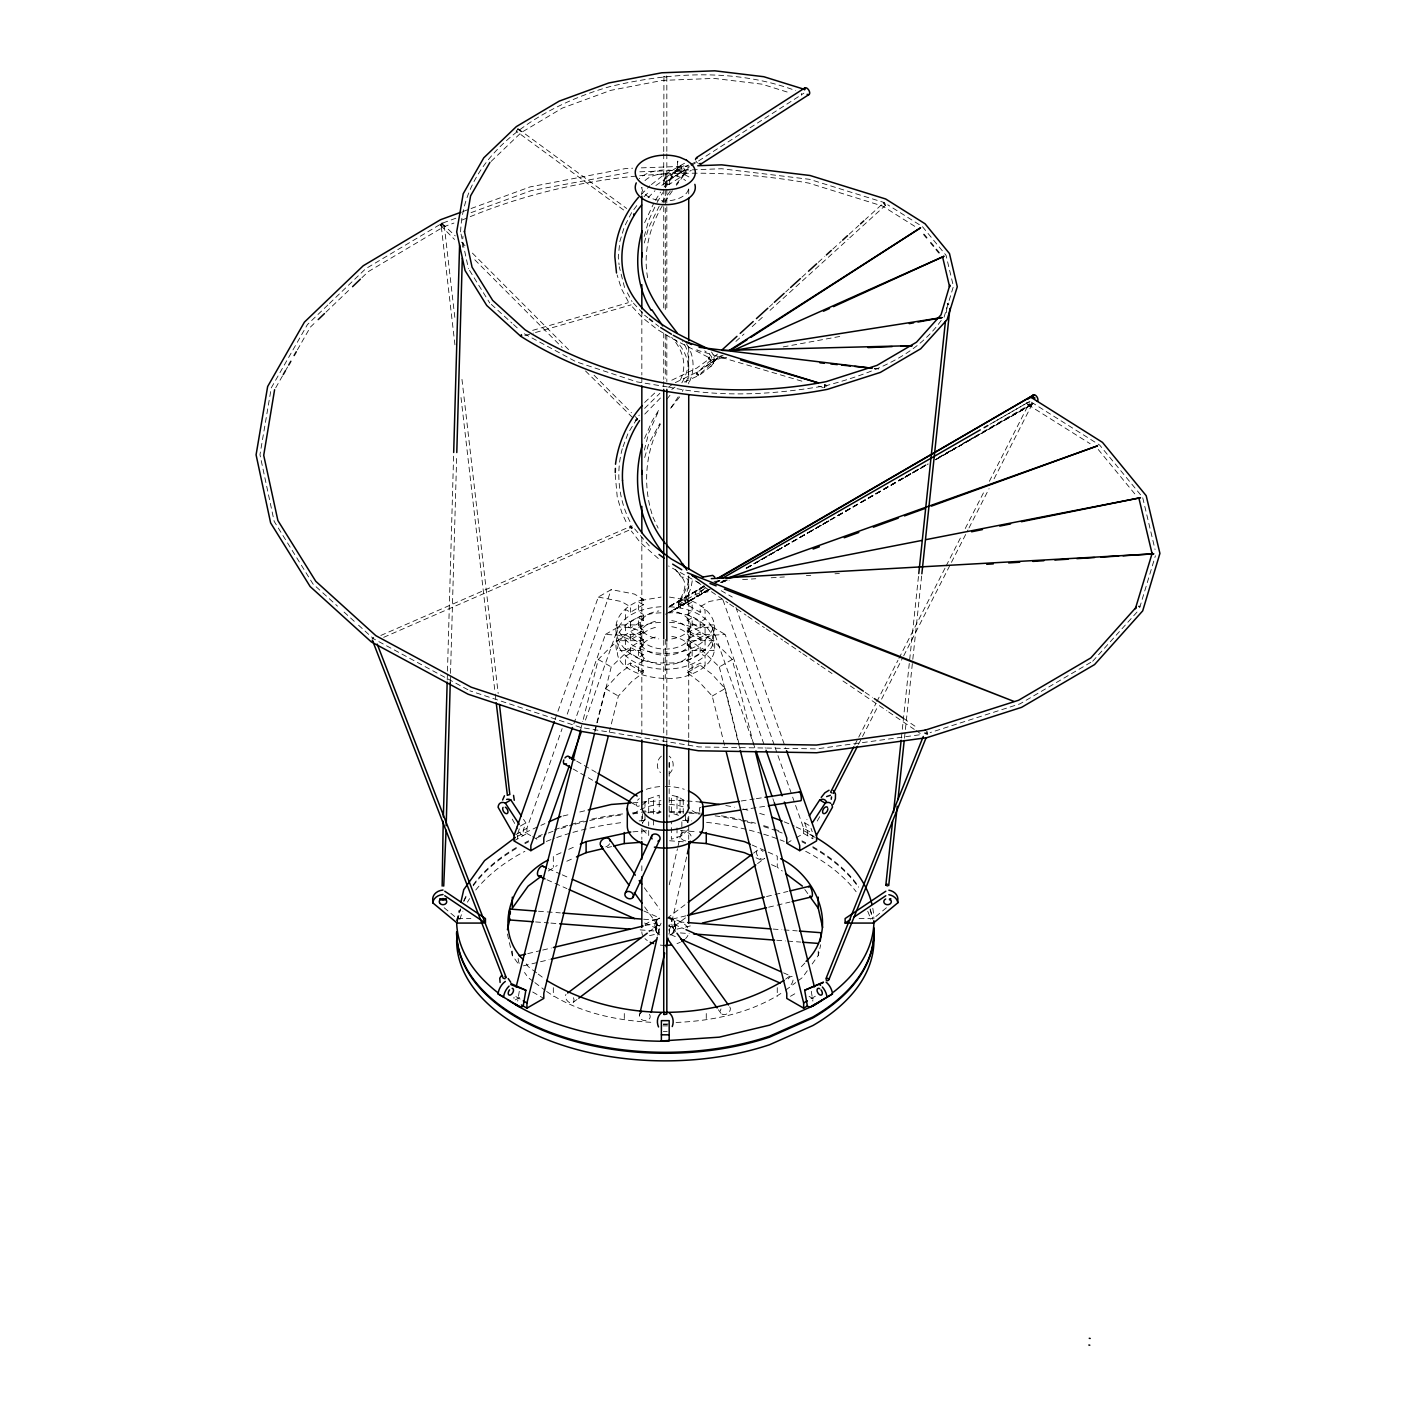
<?xml version="1.0" encoding="UTF-8"?>
<svg xmlns="http://www.w3.org/2000/svg" width="1416" height="1416" viewBox="0 0 1416 1416"><rect width="100%" height="100%" fill="white"/><g stroke="black" fill="none" stroke-linecap="round" stroke-linejoin="round"><path stroke-width="0.75" stroke-dasharray="5 3.75" d="M717.416 354.106L696.283 373.346L697.079 374.957L698.477 375.452L719.629 356.212M698.477 375.452L696.283 373.346M883.319 203.125L885.513 205.249L883.319 203.125L865.424 219.409M615.217 474.59L617.252 497.14L621.872 512.804L627.076 524.062M447.226 679.945L447.421 673.308M447.474 671.113L453.633 454.695M450.27 682.211L450.447 675.591M450.518 673.379L456.731 454.766M462.625 247.198L462.944 236.153M454.943 344.849L441.261 226.241L442.394 225.392L444.252 225.64L454.89 317.892M444.252 225.64L441.261 226.241M665.29 187.85L677.007 169.778L677.768 161.105L677.768 175.973M619.447 245.481L618.279 257.075L619.075 264.81M901.39 738.037L918.542 575.763M946.366 312.6L947.286 303.821L948.826 303.042M904.452 738.249L905.16 731.665M905.39 729.488L912.577 661.502M912.807 659.307L921.621 575.976M684.972 172.929L677.768 168.769L680.123 171.248L684.972 172.929L675.025 185.885M692.229 580.825L691.043 587.782L685.185 601.623L679.007 604.366L678.282 603.375L681.609 596.561C687.822 583.463 684.901 579.622 675.52 569.71M644.687 457.527L648.705 443.845L659.891 423.49M460.589 231.905C463.651 152.893 541.408 106.147 609.73 86.659C670.511 72.004 736.231 68.428 795.65 90.642M644.351 450.076L648.705 432.977L659.431 409.189M824.501 385.842L824.909 387.488M644.298 242.968L648.705 227.445L659.219 206.223M644.209 236.454L648.705 220.418L656.174 204.169M622.297 448.677C615.429 473.794 618.934 501.14 631.2 524.026M685.946 382.762C692.619 367.417 686.017 350.265 674.547 339.221M456.642 920.807L459.014 910.417M639.359 1015.785L640.333 1011.555M657.714 935.286L658.688 931.055M669.237 884.77L677.45 848.768M677.928 846.644L680.353 836.06M671.874 921.604L686.849 855.937M812.147 963.995L818.236 955.517L820.696 944.755M679.538 167.088L678.6 167.814L680.441 165.283L682.353 166.044L686.229 171.956L676.459 185.301M580.578 730.107L582.719 721.54M583.268 719.399L598.295 659.467C615.128 641.997 635.023 622.244 661.077 622.527M519.283 991.271L517.69 1001.094M594.685 731.346L605.428 688.583L618.934 673.892L630.403 665.148L630.403 663.042L625.483 665.892L625.483 656.21L630.403 653.36L643.342 660.83L643.342 654.741L630.403 647.271L625.483 650.103L625.483 640.421L643.342 630.244L643.342 632.35L630.403 639.82L618.934 635.306L605.428 634.403L573.25 725.452M595.127 731.152L611.234 666.936L634.333 644.722L643.342 639.519L643.342 645.059L638.421 647.891L638.421 657.573L643.342 654.741M609.234 732.391L618.367 696.053L631.872 681.361L643.342 672.618L643.342 670.511L630.403 663.042M944.065 317.219L953.428 286.351L946.047 255.322L922.418 226.613L887.744 204.807M1139.65 607.747L1155.403 555.78M619.819 241.623L624.385 226.631M680.335 379.984C687.734 364.85 682.654 349.593 671.626 337.274M689.433 381.86C695.345 369.01 694.088 353.54 685.326 342.283M518.256 129.086L516.15 131.122L624.668 210.754M555.037 719.505L598.295 597.056L611.234 589.587L634.333 594.047L643.342 599.251L643.342 604.791L630.403 612.261L625.483 609.429L625.483 619.111L630.403 621.943L643.342 614.473L643.342 620.562L630.403 628.031L625.483 625.199L625.483 634.881L643.342 645.059M517.69 833.599L519.69 827.953M523.566 819.351L525.867 822.873L523.212 830.413L523.212 835.599L520.876 834.254L516.557 826.696M513.99 840.927L526.929 833.458L526.929 828.271L562.117 728.638M567.25 714.124L611.234 589.587M585.463 720.054L618.367 626.934L631.872 627.837L643.342 632.35M644.563 438.411L652.21 420.871L658.705 410.18M643.607 919.214L656.741 920.223L656.033 931.091L638.51 929.763M656.033 931.091L656.741 920.223M674.529 921.568L673.821 932.436L674.529 921.568L687.68 922.577M623.022 446.748L628.102 433.172L639.236 415.118M713.31 363.363L714.443 356.938L711.558 352.035M442.854 223.586L441.456 225.463L440.429 224.648M644.616 222.701L653.466 203.886M681.857 382.816C689.38 370.302 691.628 353.77 682.494 341.362M663.732 151.565L663.945 75.915M666.617 75.915L666.051 77.172L663.732 76.376M685.185 601.623C685.751 598.242 679.397 601.039 678.512 602.844L678.547 607.676M678.37 603.216L679.892 601.216M657.042 202.577L662.706 192.682M660.422 424.074C645.218 451.686 642.669 485.405 652.404 515.265M682.335 391.347L683.167 389.648M688.725 737.648L688.725 575.87C689.291 586.153 681.981 594.685 680.052 604.013L683.238 605.853L688.725 585.339L687.928 579.587L685.592 577.551L681.308 576.967L675.591 569.763M678.229 396.816L669.803 409.49L679.875 396.622M854.751 744.922L875.849 703.61M876.84 701.646L897.939 660.334M898.948 658.369L945.162 567.869M946.153 565.904L961.234 536.399M965.252 528.522L984.332 491.157M989.359 481.316L1029.538 402.622M858.485 744.374L861.494 738.479M862.503 736.515L877.566 706.991M881.584 699.132L902.682 657.82M903.691 655.856L967.978 529.956M968.987 527.973L989.076 488.644M994.103 478.803L1033.273 402.073M625.306 224.861L631.678 212.506L638.828 202.824M662.334 205.816C648.988 228.1 642.386 255.234 648.333 280.881M669.219 767.189L669.219 762.693M275.695 387.842L283.271 374.55M285.448 370.744L287.607 366.956M297.378 349.876L310.387 327.096L316.635 321.096M817.244 821.032L820.484 815.351M671.29 178.434L671.343 174.292L681.857 177.779L685.592 180.593M655.396 200.293L660.617 192.116M664.688 202.152L672.972 189.974M662.086 202.222L671.343 189.638M815.209 837.44L809.687 834.254L807.35 835.599L807.35 830.413L804.695 822.873L806.996 819.351M664.175 186.965L678.707 167.336M623.04 636.297C596.968 672.547 666.051 685.769 689.68 674.777C736.072 658.175 711.292 610.385 669.485 612.845M642.634 804.801L648.705 798.73L659.219 795.226L659.219 813.085L653.555 814.448L653.555 796.571M642.634 822.661L644.988 819.386M687.928 829.67L681.857 835.723L671.343 839.228L671.343 821.369M804.854 963.128L799.067 969.04M807.279 970.774L802.412 977.553L797.385 981.341M684.3 382.019L699.734 375.063L711.257 366.089M677.007 169.778L677.768 168.769M710.797 366.691L713.77 362.744M644.616 408.392L659.891 393.294M644.776 414.109L662.139 396.268M661.378 756.126C656.564 760.038 655.803 768.304 660.44 772.587M669.184 773.755C674.529 769.437 674.529 760.463 669.184 756.126M666.794 399.206L670.759 394.356M440.677 224.277L441.827 223.02M442.606 224.206L440.5 225.109M635.607 419.95L637.342 418.587L637.784 419.508M941.233 320.37C914.665 357.983 869.495 373.806 826.891 385.471C775.012 394.586 721.381 397.896 669.467 387.258M1092.692 661.254L1139.03 609.836M641.306 194.452L649.856 185.797M644.014 196.771L649.608 191.107M648.103 197.691L654.971 190.718M327.875 304.989L307.396 324.618L271.288 387.825L259.96 454.713L274.173 521.371L312.954 583.923L321.131 591.322M329.45 303.466L365.7 268.721L442.075 223.286L456.571 217.958M325.999 312.122L350.991 288.156M361.93 277.678L368.178 271.695L443.651 226.826L453.952 223.055M491.14 161.389L521.141 132.626L562.24 108.129L610.721 90.358L662.688 80.376L714.16 78.411L761.914 84.163L788.411 92.412M644.652 402.445L656.174 391.666M769.472 306.741L772.711 303.785M785.721 291.944L788.977 288.97M801.987 277.129L806.872 272.686M818.253 262.332L824.767 256.42M832.891 249.004L841.033 241.605M849.158 234.206L858.91 225.339M735.895 341.415L744.019 334.017M752.161 326.618L763.543 316.246M770.038 310.334L848.113 239.286M849.742 237.799L885.513 205.249M675.326 382.603L698.53 371.381L720.125 356.301M886.434 907.745L873.406 918.559L857.6 918.559M651.395 184.593L662.139 176.115L684.548 163.247M655.891 185.514L676.866 170.947L688.459 165.088M661.838 185.301L678.901 173.743L690.442 167.902M680.441 165.283L682.264 170.398L686.123 172.433M548.275 870.999L557.178 865.495M648.988 931.852L656.068 926.542M666.989 918.329L686.424 903.691M753.56 853.175L757.1 850.52A5.469 3.54 53 0 1 763.029 851.512M573.462 1002.139L577.002 999.484M674.494 926.117L686.866 916.807M757.542 863.636L764.605 858.326A5.469 3.54 53 0 1 758.693 857.335A5.469 3.54 53 0 1 757.1 850.52M785.632 979.146L792.358 974.102M676.069 1022.458C713.611 1020.918 752.515 1012.723 783.968 991.448M785.632 990.191L795.704 982.615M703.203 586.366L703.947 585.817L697.345 590.224M707.08 590.065L699.716 595.021M668.334 387.258L673.414 383.647M671.768 389.418L675.043 387.099M705.15 588.224L698.53 592.631L706.195 588.206M704.584 367.151L723.045 355.239M636.12 419.366L637.713 419.048L633.04 414.339M637.005 420.464L635.412 420.782M665.024 177.867L685.362 164.787M665.29 182.345L689.291 166.893M691.15 165.707L696.69 162.132M698.53 160.946L803.863 93.191M669.149 184.487A3.912 2.124 57.2 0 0 667.644 178.611A3.912 2.124 57.2 0 0 664.458 180.434A3.912 2.124 57.2 0 0 669.149 184.487L691.344 170.221M974.774 436.606L1031.768 403.507A3.965 2.885 -57.8 0 0 1032.795 401.772M1090.833 662.334L1020.086 703.805L930.135 732.603M668.83 607.216L705.115 586.082M669.432 606.278L703.805 586.33M643.342 599.251C591.87 617.075 620.438 666.724 665.29 662.776C710.124 666.724 738.71 617.075 687.22 599.251L687.22 604.791L700.159 612.261L705.08 609.429L705.08 619.111L700.159 621.943L687.22 614.473L687.22 620.562L700.159 628.031L705.08 625.199L705.08 634.881L687.22 645.059L687.22 639.519L700.159 632.049L700.159 639.82L711.646 635.306L725.151 634.403L765.348 748.214M605.428 634.403L618.367 626.934M715.77 582.666L719.611 580.454M993.554 422.287L1029.963 401.277L1099.666 445.084L1142.623 497.281L1155.049 549.514M687.22 599.251L696.23 594.047L710.92 591.215M747.188 567.763L926.967 464.147M938.436 457.545L955.658 447.615M963.305 443.208L972.863 437.703M687.22 604.791L692.141 601.942L692.141 611.641L687.22 614.473M687.22 620.562L692.141 617.73L692.141 627.412L687.22 630.244L687.22 632.35L700.159 639.82M643.342 660.83L638.421 663.679L638.421 673.361L643.342 670.511M724.55 745.223L712.213 696.053L698.707 681.361L687.22 672.618L687.22 670.511L692.141 673.361L692.141 663.679L687.22 660.83L687.22 654.741L700.159 647.271L705.08 650.103L705.08 640.421L687.22 630.244M687.22 660.83L700.159 653.36L705.08 656.21L705.08 665.892L700.159 663.042L687.22 670.511M687.22 672.618L700.159 665.148L700.159 663.042M687.22 639.519L696.23 644.722L719.328 666.936L732.267 659.467L753.755 745.082M712.213 696.053L725.151 688.583L711.646 673.892L700.159 665.148M520.345 826.059L525.867 822.873M515.831 834.661L526.929 828.271M517.194 836.378L538.912 826.254M519.601 997.448L513.99 1000.687L513.99 997.236M786.765 843.193L794.27 838.874M796.146 837.794L803.651 833.458L812.89 838.803L812.873 835.334M790.464 996.298L797.863 992.014M811.032 998.705L816.59 995.501M714.691 582.719L718.514 580.525M989.837 424.358L1029.963 401.277M721.788 582.312L725.611 580.117M746.71 568.011L926.931 464.519M936.525 459.014L1034.3 402.87L938.631 457.864M747.241 567.851L927.144 464.466M665.555 614.208L709.628 588.985M721.063 582.436L724.974 580.206M746.055 568.152L757.542 561.568M759.33 560.541L782.464 547.302M784.216 546.293L807.385 533.053M809.102 532.062L830.378 519.884M837.794 515.636L903.196 478.219M904.789 477.298L928.117 463.952M935.41 459.775L1033.521 403.649M721.576 582.489L725.399 580.295M746.427 568.241L782.729 547.426M784.641 546.328L807.562 533.177M809.474 532.097L830.484 520.044M838.13 515.654L903.107 478.413M905.019 477.316L927.94 464.165M935.587 459.793L1033.025 403.914M372.373 638.97L373.311 638.864M824.855 385.825L826.236 386.002M671.786 380.196L696.831 368.036L706.708 360.797L709.611 356.938L708.726 359.275L709.009 356.319L710.283 359.912L707.593 356.23L708.761 357.505L673.892 339.451M723.045 357.027L708.974 363.452L711.452 360.142L721.487 355.664M540.912 825.369L544.93 823.599M561.037 852.751L553.32 856.167L553.32 867.212M568.736 849.335L576.454 845.918M566.807 861.229L574.524 857.795M380.833 635.465L626.385 528.221M383.665 637.342L629.217 530.08M690.477 164.256L696.513 161.778M687.22 632.35L698.707 627.837L712.213 626.934L725.151 634.403M462.908 211.515L469.015 209.285M471.05 208.541L530.115 186.894L626.102 168.451L632.616 168.203M471.068 212.648L531.124 190.647L630.97 172.132M462.182 220.029C570.896 173.566 692.902 162.521 808.979 183.142L882.504 206.046L915.019 226.489M721.753 582.188L725.912 580.684M715.894 582.365L720.036 580.879M667.555 1025.892L663.007 1025.892M1030.228 404.64L1029.414 404.87A3.77 2.744 -57.8 0 1 1027.025 403.471L1026.848 402.64A3.965 2.885 -57.8 0 1 1026.883 401.719M532.682 330.353L628.315 302.688M524.858 335.574L533.372 333.132M535.496 332.512L631.129 304.847M640.882 600.526L661.077 597.074M563.055 815.988L571.445 813.988M579.834 811.987L586.118 810.483M607.322 847.6L611.57 846.591M527.743 953.641L540.558 950.578M542.7 950.065L551.249 948.03M645.271 925.533L655.944 922.984M672.529 919.019L687.486 915.444M766.552 896.54L772.959 895M775.083 894.487L787.915 891.425M523.424 965.836L538.381 962.26M540.523 961.747L549.054 959.694M649.501 935.675L658.033 933.64A5.469 1.717 76.6 0 0 658.033 925.905A5.469 1.717 76.6 0 0 654.9 925.391A5.469 1.717 76.6 0 0 658.033 933.64M674.618 929.675A5.469 1.717 76.6 0 0 674.618 921.94A5.469 1.717 76.6 0 0 671.485 921.427A5.469 1.717 76.6 0 0 674.618 929.675L691.716 925.586M768.64 907.196L775.048 905.656M777.189 905.143L790.004 902.08M441.827 223.286L455.262 235.888M720.496 582.401L729.151 580.666M721.771 599.092L709.168 601.517L700.159 606.721L700.159 612.261M373.736 637.324L371.966 639.094M726.673 357.345L711.452 360.142L711.752 357.115L709.575 354.124L704.672 350.903M783.207 346.902L839.723 336.477M741.223 800.996L754.197 798.996M756.356 798.659L762.852 797.65M742.373 809.775L766.162 806.111M919.373 734.833L816.466 748.887L698.814 746.922L580.684 727.399L469.846 690.796M661.077 606.756C643.625 607.676 619.323 614.756 616.491 634.598L640.209 634.598L640.209 624.916A25.081 14.479 0 0 1 658.794 610.933M661.077 612.845C640.368 613.075 611.535 625.359 616.491 650.386L640.209 650.386L640.209 640.705L616.491 640.705C626.491 678.689 704.071 678.689 714.071 640.705L690.353 640.705L690.353 650.386L714.071 650.386L712.407 643.094L707.54 636.297M632.881 802.819L660.953 800.677M632.934 831.847L648.032 830.696M714.018 581.356L727.205 580.525M742.604 579.569L755.79 578.737M771.189 577.781L784.375 576.949M806.377 575.569L810.766 575.303M834.962 573.781L839.369 573.515M641.306 167.867L689.079 166.079M639.82 171.814L721.594 168.734L809.51 179.319L884.097 202.506C888.345 206.099 881.371 203.302 884.115 202.488M444.128 907.745L457.156 918.559L470.873 918.559M663.325 1023.998L669.184 1023.998M663.325 1024.635L667.237 1024.635M663.325 1031.467L667.237 1031.467M669.485 597.074L689.68 600.526M669.485 606.756C686.937 607.676 711.239 614.756 714.071 634.598L690.353 634.598L690.353 624.916A25.081 14.479 0 0 0 671.768 610.933M669.485 622.527C695.539 622.244 715.434 641.997 732.267 659.467M680.388 830.537L697.645 831.847M669.591 840.75L684.689 841.9M668.104 918.524L677.007 920.135A31.949 18.443 0 0 1 685.592 925.091A23.435 13.541 0 0 1 687.928 928.347M538.469 911.231L560.364 912.895M773.101 929.073L781.862 929.728M784.057 929.905L797.19 930.896M535.567 921.94L548.7 922.931M550.895 923.09L557.462 923.604M680.388 932.932L689.15 933.604M776.764 940.259L785.526 940.932M787.721 941.091L800.872 942.1M546.594 991.448C578.047 1012.723 616.951 1020.918 654.493 1022.458M667.308 386.887L636.988 381.877L576.029 361.753L523.053 333.132M598.295 597.056L621.394 601.517L630.403 606.721L630.403 612.261M948.826 304.829L947.286 303.821M677.007 796.571L671.343 795.226L671.343 813.085L680.052 815.793L680.052 797.934L677.007 796.571L677.007 814.448M824.289 384.709L826.891 385.471L822.678 384.179M801.881 381.187L697.238 350.248L696.707 348.743M818.625 386.143L824.909 388.002M683.893 174.487L681.662 173.053M680.052 601.446L683.238 603.287M752.179 845.051L777.26 856.167L777.26 867.212L782.287 870.999M756.038 857.795L763.755 861.229M771.472 864.645L777.26 867.212M548.364 868.681L560.311 873.973M562.294 874.858L570.259 878.38M643.908 911.001L659.838 918.064A5.469 2.726 -66.1 0 0 655.289 923.108A5.469 2.726 -66.1 0 0 656.493 928.294A5.469 2.726 -66.1 0 0 661.042 923.25M674.069 924.365L684.016 928.772M783.544 972.863L791.491 976.385M547.019 879.796L566.931 888.611M644.563 923.002L656.493 928.294M670.741 934.613L676.706 937.25M699.734 583.374L668.582 565.993M467.917 689.751L373.541 638.758L357.168 623.943M442.411 222.914L442.854 223.852M721.169 590.667L732.267 597.056M643.342 604.791L638.421 601.942L638.421 611.641L643.342 614.473M687.22 645.059L692.141 647.891L692.141 657.573L687.22 654.741M643.342 620.562L638.421 617.73L638.421 627.412L643.342 630.244M643.342 639.519L630.403 632.049L630.403 639.82M630.403 665.148L643.342 672.618M598.295 659.467L611.234 666.936M605.428 688.583L618.367 696.053M804.695 822.873L810.217 826.059L812.218 831.705M795.58 805.438L803.651 828.271L812.89 833.599M809.687 834.254L813.368 836.378M680.052 797.934L685.592 801.527M576.719 761.135L597.269 772.994M573.144 768.994L593.676 780.853M631.005 802.412L637.766 806.306M526.929 833.458L530.664 835.617M532.54 836.714L540.045 841.033M809.085 996.368L814.713 999.607M532.699 992.014L543.797 998.422M515.831 996.563L523.212 1000.829M670.157 337.327L657.201 329.362L642.368 317.662L632.155 306.617M1027.945 404.622L1090.125 443.704M865.176 692.371L872.486 697.327M903.567 718.425L916.347 727.116M696.743 581.728L709.54 590.401M711.381 591.658L727.824 602.809M729.647 604.066L746.108 615.217M747.931 616.473L764.375 627.642M766.215 628.881L782.659 640.05M784.482 641.289L800.943 652.457M802.766 653.696L819.227 664.865M821.05 666.104L832.024 673.538M842.98 680.99L855.777 689.68M857.6 690.92L886.859 710.761M888.682 712L914.276 729.382M916.099 730.621L921.586 734.338M518.203 128.856L626.704 208.488M517.336 128.838L521.495 131.883M658.298 558.541L640.138 542.346L631.324 531.035M688.937 176.929L680.3 172.345A30.019 17.328 0 0 0 639.271 178.681M536.54 972.827L528.15 966.526L525.708 963.128M538.222 974.102L544.93 979.146M533.177 981.341L528.15 977.553L524.504 972.473M534.859 982.615L544.93 990.191M644.581 315.202L647.749 317.697M655.697 323.963L658.883 326.459M491.317 304.405L511.955 323.078M513.53 324.512L519.884 330.264M322.777 592.808L337.504 606.154M344.07 612.084L355.522 622.456M649.342 545.921L632.032 525.832M461.51 242.154L466.183 246.844M472.413 253.11L569.108 350.159M594.047 375.205L631.483 412.782M440.5 225.374L454.536 239.463M474.803 259.801L562.134 347.469M585.516 370.957L635.341 420.304M633.43 303.113L643.183 313.679M1098.232 449.474L1136.765 496.29M680.123 171.265L680.866 172.203M804.854 889.531L808.501 894.611M685.592 819.386L687.928 822.661M642.634 829.67L648.705 835.723L648.705 827.794M644.333 887.761L659.785 909.302M673.096 927.834L675.662 931.427M644.599 906.877L657.466 924.825M718.408 1009.767L720.992 1013.343M509.388 942.613L512.327 955.517L518.415 963.995M469.528 270.368L489.741 302.971M695.822 160.893L696.849 162.362A5.611 4.195 67.7 0 0 697.557 162.964M512.238 819.138L515.477 824.802M627.359 292.811L632.032 301.608M628.261 301.608L621.376 288.652L617.111 274.969M652.935 517.123L658.121 528.115M735.931 607.446L785.792 748.568M722.992 599.977L774.322 745.241M775.048 747.329L791.916 795.066M792.641 797.137L794.836 803.368M712.213 626.934L752.409 740.745M753.135 742.816L755.33 749.029M772.888 798.695L774.34 802.819M624.545 287.519L619.27 266.739M811.28 991.271L812.873 1001.094M725.151 688.583L740.161 748.445M719.328 666.936L739.736 748.268M826.378 386.09L824.855 385.311L824.537 387.612M507.424 933.994L508.893 940.454M461.05 234.065L468.413 268.562M461.97 379.382L498.184 693.468M461.014 397.56L494.963 691.875M495.211 694.07L495.972 700.655M818.236 951.092L818.236 955.517M803.651 828.271L803.651 833.458M777.26 987.66L777.26 996.492M706.265 1013.537L706.265 1020.157M700.159 621.943L700.159 628.031M700.159 647.271L700.159 653.36M688.725 193.939L688.725 187.355A23.435 13.541 0 0 1 665.29 200.895A23.435 13.541 0 0 1 641.837 187.355L641.837 193.904M688.725 347.38L688.725 383.825M688.725 739.86L688.725 746.48M688.725 816.236L688.725 822.183M688.725 826.165L688.725 839.369M687.928 817.758L687.928 823.705M685.592 815.067L685.592 822.997M683.238 799.775L683.238 815.651M681.857 821.829L681.857 835.723M680.494 604.331L680.494 607.853M678.99 602.296L678.99 605.8M677.007 827.953L677.007 837.883M669.184 762.445L669.184 816.979M666.83 76.376L666.83 151.565M666.83 153.778L666.83 186.965M666.83 189.178L666.83 310.812M666.83 335.149L666.83 381.594M666.83 642.581L666.83 744.32M665.29 173.195L665.29 309.962M665.29 334.211L665.29 378.337M665.29 639.395L665.29 678.547M663.732 153.778L663.732 186.965M663.732 189.178L663.732 308.599M663.732 332.937L663.732 379.382M663.732 381.594L663.732 388.232M663.732 640.368L663.732 742.568M653.555 820.023L653.555 825.971M648.705 798.73L648.705 814.607M648.705 821.829L648.705 825.811M644.988 801.527L644.988 811.457M644.988 815.067L644.988 822.997M642.634 813.775L642.634 823.705M641.837 311.113L641.837 375.01M641.837 377.222L641.837 383.825M641.837 537.23L641.837 737.771M641.837 816.236L641.837 822.183M641.837 828.36L641.837 839.369M641.837 865.795L641.837 872.398M630.403 621.943L630.403 628.031M630.403 647.271L630.403 653.36M624.297 1013.537L624.297 1020.157M553.32 987.66L553.32 996.492M517.69 835.334L517.69 838.785M512.327 951.092L512.327 955.517M457.156 918.559L457.156 923.073M669.609 800.376A208.63 120.448 0 0 1 700.124 802.04M725.806 805.527A208.63 120.448 0 0 1 734.444 807.173M743.011 809.032A208.63 120.448 0 0 1 751.418 811.102M759.649 813.386A208.63 120.448 0 0 1 767.649 815.846M784.234 821.846A208.63 120.448 0 0 1 794.27 826.13M796.217 827.033A208.63 120.448 0 0 1 812.819 835.635M872.787 908.24A208.63 120.448 0 0 1 873.884 918.736M457.439 921.373A208.63 120.448 0 0 1 460.483 908.842M463.758 900.665A208.63 120.448 0 0 1 467.439 893.602M473.156 884.894A208.63 120.448 0 0 1 517.76 846.68M524.894 842.732A208.63 120.448 0 0 1 528.611 840.839M538.275 836.29A208.63 120.448 0 0 1 542.275 834.555M554.63 829.723A208.63 120.448 0 0 1 568.896 825.015M570.913 824.413A208.63 120.448 0 0 1 583.321 821.068M591.817 819.103A208.63 120.448 0 0 1 623.978 813.775M632.616 812.873A208.63 120.448 0 0 1 639.147 812.341M641.324 812.182A208.63 120.448 0 0 1 660.953 811.421M669.609 811.421A208.63 120.448 0 0 1 700.124 813.085M721.452 815.846A208.63 120.448 0 0 1 740.869 819.581M743.011 820.059A208.63 120.448 0 0 1 755.56 823.262M763.684 825.634A208.63 120.448 0 0 1 769.596 827.528M773.844 828.98A208.63 120.448 0 0 1 780.11 831.28M801.952 840.839A208.63 120.448 0 0 1 805.669 842.732M812.819 846.68A208.63 120.448 0 0 1 858.645 886.611M870.079 908.842A208.63 120.448 0 0 1 872.787 919.267M659.413 933.339A5.469 4.425 12.8 0 1 661.396 927.392M668.812 929.586A5.469 4.425 12.8 0 1 668.812 934.064M659.325 926.011A5.469 4.124 -35.7 0 1 659.325 918.276M609.588 843.777A5.469 4.124 -35.7 0 1 605.198 847.051M685.769 840.927A5.469 4.425 12.8 0 1 680.441 835.281A5.469 4.425 12.8 0 1 687.627 832.413A5.469 4.425 12.8 0 1 690.477 839.051M669.166 917.533A5.469 4.425 12.8 0 1 669.166 925.268M668.582 917.391A5.469 3.54 53 0 1 675.078 924.152A5.469 3.54 53 0 1 668.582 925.126M788.163 978.898A5.469 2.726 -66.1 0 1 793.172 979.005A5.469 2.726 -66.1 0 1 788.163 986.633M674.069 932.1A5.469 2.726 -66.1 0 1 669.113 932.719A5.469 2.726 -66.1 0 1 672.972 924.648A5.469 2.726 -66.1 0 1 675.29 929.551M668.724 926.648A5.469 4.124 -35.7 0 1 673.768 929.905A5.469 4.124 -35.7 0 1 668.724 935.587M729.736 1006.794A5.469 4.124 -35.7 0 1 725.364 1014.546A5.469 4.124 -35.7 0 1 720.992 1008.882M649.484 1014.316A5.469 4.425 12.8 0 1 647.501 1020.263A5.469 4.425 12.8 0 1 640.085 1018.069A5.469 4.425 12.8 0 1 642.085 1012.121M573.462 997.678A5.469 3.54 53 0 1 569.71 1002.705A5.469 3.54 53 0 1 565.957 994.351M659.821 934.914A5.469 3.54 53 0 1 655.484 928.524A5.469 3.54 53 0 1 659.821 925.976M519.194 963.429A5.469 1.717 76.6 0 1 518.15 958.101M671.768 638.899A25.081 14.479 0 0 0 690.353 624.916L714.071 624.916C704.071 662.918 626.491 662.918 616.491 624.916L640.209 624.916A25.081 14.479 0 0 0 658.794 638.899M671.768 620.633A25.081 14.479 0 0 1 685.822 642.917A25.081 14.479 0 0 1 644.74 642.917A25.081 14.479 0 0 1 658.794 620.633M671.768 636.404A25.081 14.479 0 0 1 685.822 658.688A25.081 14.479 0 0 1 644.74 658.688A25.081 14.479 0 0 1 658.794 636.404M671.768 626.722A25.081 14.479 0 0 1 685.822 649.006A25.081 14.479 0 0 1 644.74 649.006A25.081 14.479 0 0 1 658.794 626.722M457.775 920.241A208.63 120.448 0 0 1 460.483 909.798M463.758 901.638A208.63 120.448 0 0 1 467.439 894.558M473.156 885.85A208.63 120.448 0 0 1 517.76 847.635M524.894 843.706A208.63 120.448 0 0 1 528.611 841.794M536.292 838.13A208.63 120.448 0 0 1 546.328 833.847M548.381 833.033A208.63 120.448 0 0 1 556.736 829.935M560.966 828.484A208.63 120.448 0 0 1 572.949 824.785M575.002 824.218A208.63 120.448 0 0 1 587.552 821.014M589.693 820.537A208.63 120.448 0 0 1 623.978 814.731M632.616 813.828A208.63 120.448 0 0 1 639.147 813.297M647.873 812.766A208.63 120.448 0 0 1 660.953 812.377M669.609 812.377A208.63 120.448 0 0 1 680.512 812.678M689.238 813.156A208.63 120.448 0 0 1 700.124 814.041M715.08 815.828A208.63 120.448 0 0 1 745.117 821.528M747.241 822.023A208.63 120.448 0 0 1 755.56 824.218M763.684 826.59A208.63 120.448 0 0 1 775.933 830.696M778.039 831.457A208.63 120.448 0 0 1 782.181 833.033M801.952 841.794A208.63 120.448 0 0 1 805.669 843.706M812.819 847.635A208.63 120.448 0 0 1 858.645 887.567M870.079 909.798A208.63 120.448 0 0 1 872.362 918.134M459.828 919.462A208.63 120.448 0 0 1 462.855 911.231M467.439 902.151A208.63 120.448 0 0 1 469.581 898.647M475.758 890.027A208.63 120.448 0 0 1 524.894 851.299M546.328 841.44A208.63 120.448 0 0 1 554.63 838.272M556.736 837.529A208.63 120.448 0 0 1 570.913 832.962M572.949 832.378A208.63 120.448 0 0 1 623.978 822.324M639.147 820.891A208.63 120.448 0 0 1 645.696 820.484M682.689 820.36A208.63 120.448 0 0 1 691.433 820.891M706.584 822.324A208.63 120.448 0 0 1 747.241 829.617M749.33 830.148A208.63 120.448 0 0 1 761.666 833.564M763.684 834.183A208.63 120.448 0 0 1 778.039 839.051M780.11 839.83A208.63 120.448 0 0 1 784.234 841.44M805.669 851.299A208.63 120.448 0 0 1 856.131 891.726M867.707 911.231A208.63 120.448 0 0 1 870.751 919.462M644.988 180.593A23.435 13.541 0 0 1 671.343 174.292M687.928 935.357A23.435 13.541 0 0 1 685.592 938.613M680.353 942.224A23.435 13.541 0 0 1 677.007 943.569M665.29 945.392A23.435 13.541 0 0 1 659.219 944.915M647.324 940.56A23.435 13.541 0 0 1 644.988 938.613M642.634 935.357A23.435 13.541 0 0 1 641.837 931.852M644.988 925.091A23.435 13.541 0 0 1 659.219 918.772M646.298 789.296A37.984 21.93 0 0 1 660.953 786.517M665.29 786.376A37.984 21.93 0 0 1 684.264 789.296M633.66 814.005A37.984 21.93 0 0 1 638.421 810.66M640.28 809.651A37.984 21.93 0 0 1 660.953 804.376M669.609 804.376A37.984 21.93 0 0 1 684.264 807.173M692.141 810.66A37.984 21.93 0 0 1 696.902 814.005M639.342 805.881A4.46 2.567 -60 0 1 636.191 804.076A4.46 2.567 -60 0 1 639.342 798.606M699.716 811.421A4.46 0.938 81.2 0 1 700.725 808.111M801.474 95.244A3.77 2.248 -72.7 0 1 801.421 93.421M696.283 372.656L698.477 374.762L696.283 372.656M695.415 592.897L695.415 593.64A1.894 1.646 56.3 0 0 696.601 595.286L698.92 595.375A5.611 4.85 56.3 0 0 701.009 593.853L701.646 591.605A1.894 1.646 56.3 0 0 700.46 589.959L698.141 589.87A5.611 4.85 56.3 0 0 696.053 591.392L695.415 592.897M704.354 586.171L668.21 607.181L704.425 586.153M708.938 589.799L668.777 612.951L708.974 589.852M710.283 588.932L670.016 612.048L710.124 589.056M878.663 368.903L874.309 368.461L878.663 368.903"/><path stroke-width="1.5" d="M831.227 799.261L831.528 796.925M835.493 793.969L835.387 798.836L833.192 804.323M615.27 472.519L615.376 468.377M442.164 886.097L443.208 821.262M443.35 816.855L447.173 682.158M453.686 452.5L459.598 244.915M443.721 886.115L446.058 830.165M446.182 825.74L450.27 682.211M456.784 452.554L462.306 258.225M510.256 914.028L510.344 911.373M820.218 941.286L821.298 932.737L799.385 931.055M665.29 543.532C648.546 523.265 641.059 496.627 642.05 470.537M1031.981 397.931L1102.48 442.376L1146.181 495.689L1159.916 553.408L1142.694 610.88L1094.568 664.582L1021.591 707.345L926.949 737.648M677.043 332.76C659.166 309.467 638.386 284.563 642.103 252.933M826.201 980.155L827.634 980.739L828.82 979.323M887.389 885.974L885.85 884.965L892.576 821.369M893.496 812.589L901.16 740.232M918.772 573.568L945.428 321.361M888.717 885.62L897.266 806.235M897.974 799.651L904.222 740.444M921.851 573.781L949.906 308.423M464.483 231.923L470.59 195.851L489.918 162.398M615.5 464.236C618.261 442.535 627.553 421.826 642.156 405.542M672.246 1026.547C674.069 1021.821 673.255 1016.104 669.184 1012.794M460.908 902.098L463.758 889.637L484.591 860.592L515.353 837.44M548.275 859.955C512.61 877.796 492.06 928.524 523.283 959.747M507.424 929.692L509.884 918.949M640.333 1011.555L657.236 937.41M688.725 748.692L688.725 808.288C683.238 826.838 647.342 826.838 641.837 808.288L641.837 739.984M651.183 1012.369L664.706 953.057M666.157 946.702L668.087 938.242M687.326 853.83L690.229 841.122M885.797 891.23L845.122 918.559L845.122 923.073L873.406 923.073L873.92 920.807A208.63 120.448 0 0 1 833.405 992.138M642.386 444.518C631.607 481.599 638.881 523.584 663.555 553.656M516.132 986.934L580.578 730.107M505.335 981.447A11.363 6.549 -60 0 0 498.078 993.89L520.876 1007.378L515.353 1004.174L517.76 1005.98L520.876 1007.378L523.212 1006.015L525.867 990.227L510.964 983.536M521.371 1004.971L526.929 1008.157L526.929 1002.971L594.596 733.293M608.172 736.674L543.797 993.236L543.797 998.422L526.929 1008.157M642.085 230.914C634.35 257.093 636.634 287.006 651.218 310.423M633.66 214.86L633.872 213.94M554.311 721.594L513.99 835.741L513.99 840.927L530.858 850.662L543.797 843.193L543.797 838.006L569.374 765.578M572.524 727.523L530.858 845.476L530.858 850.662M571.568 759.365L581.073 732.461M536.275 911.072L509.99 909.072L509.636 910.028L509.264 919.94L533.372 921.763M509.264 919.94L509.636 918.966M923.285 736.462L825.9 978.828L827.829 978.226M828.767 979.996L926.153 737.63M502.609 800.022L504.45 795.774M625.412 892.717L652.068 835.298M632.864 897.514A4.46 3.505 24.9 0 0 629.129 891.478A4.46 3.505 24.9 0 0 625.412 896.346A4.46 3.505 24.9 0 0 632.864 897.514L659.52 840.077M885.85 884.965L887.389 884.186M853.742 746.887L830.643 792.146L831.829 792.889M857.476 746.338L833.281 793.438M274.598 389.736L263.712 455.315L277.89 520.539L315.768 581.286L375.842 635.66L471.209 687.202L581.569 723.647L699.185 743.099L816.377 745.046L925.427 730.143M283.271 374.55L285.448 370.744M288.705 365.062L290.864 361.257M294.121 355.558L296.28 351.77M816.289 835.546L832.484 807.209A11.363 6.549 -60 0 0 831.723 804.589M639.59 420.587C627.837 438.146 621.535 459.138 622.509 480.29L622.509 480.183C623.943 507.176 636.988 532.646 658.334 549.284L671.273 558.948L703.15 577.073M809.315 815.828L819.705 799.952A11.363 6.549 -60 0 1 825.758 800.73M812.519 822.537L825.227 803.138A11.363 6.549 -60 0 1 830.75 803.368M501.476 975.589L499.742 978.19L500.096 982.456M806.076 961.429C839.263 929.445 817.917 876.823 780.605 858.698M638.457 197.355C624.367 213.922 615.146 234.773 614.845 256.703L616.509 273.005M641.643 205.019C622.81 227.427 615.889 259.287 627.713 286.386C641.82 318.37 675.804 333.22 705.469 347.522M821.227 797.42L824.891 792.783L829.05 790.234M661.378 1012.794C657.201 1016.192 656.405 1022.193 658.529 1026.936M318.193 319.609L324.441 313.609M352.566 286.669L360.372 279.182M722.302 349.663L736.94 336.335M740.196 333.38L753.206 321.538M756.445 318.582L767.844 308.21M774.34 302.298L784.11 293.413M790.606 287.501L800.359 278.616M808.501 271.217L816.625 263.819M826.395 254.933L831.263 250.49M842.644 240.136L847.529 235.693M860.539 223.852L863.795 220.896M873.406 923.073L897.832 902.806L897.832 898.293A11.363 9.275 0 0 0 888.859 890.186M507.282 794.482L496.22 702.849M541.567 876.044L528.15 886.133L512.327 908.187L512.327 897.142M567.71 993.005L647.236 933.197M688.194 902.364L751.79 854.503M578.772 998.156L656.511 939.658M688.636 915.479L755.772 864.964M783.968 980.403C713.664 1022.989 616.898 1022.989 546.594 980.403M661.378 1040.972L669.184 1040.972L669.184 1020.635L661.378 1020.635L661.378 1040.972L719.275 1037.167L769.596 1025.131L812.819 1005.98L832.484 993.89A11.363 6.549 60 0 0 826.13 982.12M845.122 923.073L850.414 919.497M853.954 917.125L885.797 895.744M730.444 350.478L747.046 339.751M750.745 337.38L920.577 227.799L729.399 350.354M696.46 157.636L804.89 87.898M700.601 164.256L809.014 94.518M826.608 796.589L830.431 795.296M726.16 751.63L786.765 993.236L786.765 998.422L803.651 1008.157L807.332 1006.033L809.687 1007.378L832.484 993.89M718.408 578.347L1034.176 394.71L717.169 578.578M504.432 802.766A11.363 6.549 60 0 1 505.335 803.138L510.857 799.952L521.265 815.828M774.34 802.819L786.765 838.006L786.765 843.193L799.704 850.662L816.59 840.927L816.59 835.741L786.517 750.639M807.35 1006.015L804.695 990.227L823.351 982.138M804.695 990.227L823.386 982.509M803.651 1008.157L803.651 1002.971L807.332 1000.829M809.687 1007.378L815.209 1004.174M722.337 578.312L980.279 429.862M984.102 427.667L987.925 425.473M701.026 163.495L699.115 163.743M823.493 311.219L829.528 308.458M833.546 306.635L944.047 256.243L733.523 350.301M548.93 821.829L560.966 816.501M580.312 844.202L586.1 841.635L630.775 832.006M576.454 856.945L586.1 852.68L603.074 848.609M460.873 212.276L440.5 219.728L363.222 265.766L304.405 322.14L267.642 386.533L256.084 454.837L270.615 522.876L310.139 586.543L371.24 641.855L468.183 694.247L579.817 731.152L698.442 750.763L816.572 752.746L926.471 737.718M813.12 549.036L819.351 546.788M844.272 537.744L858.804 532.469M873.336 527.195L898.257 518.15M904.488 515.902L925.25 508.362M931.48 506.096L1097.577 445.828L726.266 578.648M924.949 730.231L1018.582 700.265L1090.816 657.927L1136.181 607.269L1135.349 608.774L1152.217 553.09L1152.164 553.992L1138.871 498.043M588.224 809.97L611.287 804.465L630.722 802.978M613.694 846.078L624.297 843.547L641.554 842.237M525.601 954.154L519.194 955.694A5.469 1.717 76.6 0 1 520.238 956.543M553.373 947.516L643.13 926.046M687.486 915.444L764.41 897.054M790.057 890.912L809.279 886.31M551.196 959.198L640.952 937.728M702.389 923.037L766.499 907.709M792.146 901.567L811.368 896.965M971.606 531.779L982.438 529.584M999.749 526.097L1010.582 523.92M1021.396 521.725L1140.464 497.724L926.135 539.602M726.957 578.525L921.798 540.452M505.052 978.722L503.176 978.244L372.744 641.147M909.284 323.644L913.639 322.83M917.993 322.034L941.905 317.626M702.354 577.144L712.726 575.392L714.761 577.091M733.47 350.371L941.905 317.556M702.301 807.014L739.063 801.332M765.012 797.314L799.597 791.969M703.451 815.811L740.214 810.111M768.322 805.775L800.766 800.748A4.46 0.938 81.2 0 0 800.996 795.544A4.46 0.938 81.2 0 0 799.19 792.394M692.229 575.285L693.557 576.064M692.229 575.551L863.353 691.132M697.203 158.043L696.035 158.415A1.894 1.416 67.7 0 0 695.521 159.459M986.704 564.294L993.306 563.887M1008.688 562.913L1019.697 562.223M1032.883 561.409L1043.875 560.718M1054.885 560.028L1068.071 559.196M1076.868 558.647L1094.462 557.55M1101.064 557.143L1118.658 556.028M1123.047 555.762L1153.845 553.833L711.31 578.631M867.99 347.593L892.186 346.584M900.983 346.23L911.993 345.769M697.769 165.743L721.664 164.84L810.04 175.496L885.673 198.983L925.055 223.781L949.481 253.553L957.287 286.758L947.092 319.662L920.683 348.796L880.327 372.426L827.546 389.311C723.523 409.543 611.287 393.4 521.035 336.459M722.319 350.46L911.975 345.663M483.369 923.073L457.156 923.073L432.73 902.806L432.73 898.293A11.363 9.275 0 0 1 442.996 890.045M661.378 1034.813L669.184 1034.813M699.787 832.006L744.462 841.635L750.25 844.202M689.008 842.237L706.265 843.547L744.462 852.68L752.179 856.096M562.559 913.055L641.413 919.055M687.68 922.577L770.906 928.896M559.656 923.763L629.748 929.091M693.539 933.94L774.57 940.1M803.049 942.26L818.395 943.428M819.935 362.832L824.289 363.275M830.803 363.947L837.334 364.62M841.688 365.08L850.379 365.983M854.733 366.425L872.132 368.231L699.044 347.292M507.247 795.332L509.831 794.5L499.459 704.442M1138.747 606.384L1139.721 606.544M1089.24 1338.297L1090.214 1338.456M1088.833 1345.041L1089.807 1345.2M630.421 526.203L631.784 527.726M504.963 976.456L506.078 977.695M1032.813 396.799L1035.007 398.073M740.621 359.965L818.023 382.851M673.255 335.309L686.229 342.017L818.483 382.886M510.857 984.633L525.867 990.227M710 583.481L716.16 585.87M724.373 589.056L1013.927 701.416L687.326 572.737M542.399 866.026L546.381 867.796M572.259 879.265L641.908 910.116M685.999 929.657L781.543 971.978M539.071 876.274L545.036 878.911M568.913 889.496L634.598 918.595M680.689 939.02L780.216 983.111M686.229 342.017L691.539 344.513M692.902 575.746L696.46 577.569M663.945 1014.546L666.83 1014.104L666.83 744.781M819.705 799.952L825.227 803.138M574.861 760.056L568.099 756.162A4.46 2.567 -60 0 0 564.949 757.967M597.977 773.401L637.182 796.04M563.798 763.613L571.268 767.915M595.534 781.933L631.005 802.412M523.23 1000.829L526.929 1002.971M498.078 993.89L503.6 997.076A11.363 6.549 -60 0 1 509.07 986.102M660.688 327.574L671.45 334.211M672.653 564.134L681.751 569.745M666.37 544.664L679.715 559.656L684.07 567.037M444.766 891.23L485.458 918.559L485.458 923.073L444.766 895.744M874.309 698.584L903.567 718.425M926.843 731.789L927.356 734.072L924.86 733.063M659.042 554.452L664.033 558.17M785.632 873.513L802.412 886.133M649.342 318.954L652.528 321.45M520.628 336.194L486.768 305.52L465.085 270.562L456.695 231.87L463.227 193.709L483.794 157.813L516.344 126.608L559.267 101.102L608.756 82.978L661.75 72.782L714.797 70.818L763.773 76.712L805.031 89.544A3.965 2.354 -72.7 0 0 804.43 89.491M630.952 526.345L631.855 528.168M373.063 641.59L372.249 640.457M662.723 325.892L651.873 309.768M923.905 234.436L926.666 237.782M930.772 242.773L933.533 246.119M936.277 249.446L939.02 252.791M809.722 896.31L818.236 908.187L822.643 927.551M609.588 839.316L635.324 875.194M639.182 880.575L641.767 884.168M676.954 933.215L728.443 1005.006M600.827 845.865L629.146 885.354M634.297 892.523L642.032 903.284M668.193 939.782L717.115 1007.962M508.167 978.527L510.716 982.262M833.245 790.411L835.281 793.456M505.335 803.138L519.194 824.307M682.583 563.55L686.884 570.188M514.274 835.546L498.078 807.209A11.363 6.549 60 0 1 503.547 802.536M521.318 334.636L521.637 335.574M377.205 644.121L506.043 977.093M766.074 750.285L782.163 795.81M784.358 802.022L799.704 845.476L799.704 850.662M756.073 751.1L772.145 796.624M942.631 257.093L949.605 286.829L949.817 285.059L941.056 314.777L916.506 342.212L876.982 365.381L826.218 381.63C724.036 401.489 613.765 385.736 525.088 329.804L492.697 300.404L472.059 267.181L464.377 231.197M755.365 751.507L814.43 986.934M740.267 750.409L803.651 1002.971M687.928 804.801L688.725 808.288M513.548 795.385L514.274 800.288M818.236 897.142L818.236 908.187M706.265 832.502L706.265 843.547M703.256 808.288L703.256 826.165A37.984 21.93 0 0 1 654.369 847.157M688.725 198.311L688.725 340.814M688.725 394.869L688.725 569.25M688.725 841.582L688.725 923.037M666.83 389.365L666.83 641.023M663.732 389.365L663.732 638.811M663.732 744.781L663.732 1014.104M641.837 196.081L641.837 257.128M641.837 284.669L641.837 308.9M641.837 386.037L641.837 474.183M641.837 506.379L641.837 532.823M641.837 841.582L641.837 859.193M641.837 876.805L641.837 927.445M630.014 526.752L630.014 527.938M627.306 808.288L627.306 826.165A37.984 21.93 0 0 0 646.298 845.157M624.297 832.502L624.297 843.547M586.1 841.635L586.1 852.68M822.572 999.944A208.63 120.448 0 0 1 812.819 1005.98M665.29 1041.273A208.63 120.448 0 0 1 507.99 999.944M497.158 992.138A208.63 120.448 0 0 1 456.678 922.896M700.124 802.04A208.63 120.448 0 0 1 719.275 804.465M771.72 817.209A208.63 120.448 0 0 1 782.181 821.032M816.784 837.989A208.63 120.448 0 0 1 871.884 904.045M873.796 927.675A208.63 120.448 0 0 1 812.819 1017.024L769.596 1036.176A208.63 120.448 0 0 1 456.642 931.852M432.73 902.806A11.363 9.275 0 0 1 442.996 894.54M446.252 898.664A3.752 3.062 0 0 1 439.756 898.664M888.859 894.7A11.363 9.275 0 0 1 897.832 902.806M889.443 899.001A3.752 3.062 0 0 1 890.434 903.62A3.752 3.062 0 0 1 884.699 903.62A3.752 3.062 0 0 1 885.69 899.001M890.806 898.664A3.752 3.062 0 0 1 889.443 899.797M512.185 988.315A3.752 2.159 -60 0 1 512.893 992.528A3.752 2.159 -60 0 1 508.84 994.882A3.752 2.159 -60 0 1 509.548 989.855M819.705 984.633A11.363 6.549 60 0 1 820.607 985.324M822.342 986.987A11.363 6.549 60 0 1 826.962 997.076M821.014 989.855A3.752 2.159 60 0 1 821.404 995.059A3.752 2.159 60 0 1 817.209 991.342A3.752 2.159 60 0 1 819.705 988.669M826.201 801.403A11.363 6.549 -60 0 1 826.555 802.182M827.882 808.713A3.752 2.159 -60 0 1 824.307 813.651A3.752 2.159 -60 0 1 823.192 809.456A3.752 2.159 -60 0 1 827.528 807.385M506.645 799.438A11.363 6.549 60 0 1 510.857 799.952M505.335 807.191A3.752 2.159 60 0 1 507.955 812.288A3.752 2.159 60 0 1 504.432 812.607A3.752 2.159 60 0 1 503.052 807.385M602.667 847.069A5.469 4.124 -35.7 0 1 602.667 839.334A5.469 4.124 -35.7 0 1 610.261 841.387M808.518 886.876A5.469 1.717 76.6 0 1 812.147 891.938A5.469 1.717 76.6 0 1 810.324 896.116M540.735 875.619A5.469 2.726 -66.1 0 1 537.85 871.088A5.469 2.726 -66.1 0 1 543.62 866.751M873.796 928.63A208.63 120.448 0 0 1 812.819 1017.98L769.596 1037.132A208.63 120.448 0 0 1 456.642 932.808M873.796 936.224A208.63 120.448 0 0 1 812.819 1025.573L769.596 1044.725A208.63 120.448 0 0 1 456.642 940.401M684.494 939.605A23.435 13.541 0 0 1 681.857 941.428M671.343 944.915A23.435 13.541 0 0 1 665.29 945.392M653.555 943.569A23.435 13.541 0 0 1 650.21 942.224M694.849 184.346A30.019 17.328 0 0 1 663.98 204.683A30.019 17.328 0 0 1 636.28 182.876M688.335 790.871A37.984 21.93 0 0 1 693.309 823.103A37.984 21.93 0 0 1 637.253 823.103A37.984 21.93 0 0 1 642.227 790.871M652.068 838.927A4.46 3.505 24.9 0 1 653.643 834.201A4.46 3.505 24.9 0 1 659.52 836.449A4.46 3.505 24.9 0 1 657.944 841.175M569.25 756.817A4.46 2.567 -60 0 1 569.675 758.392M566.524 763.844A4.46 2.567 -60 0 1 563.798 759.967M1028.158 399.046A3.965 2.885 -57.8 0 1 1028.883 398.374L1029.68 397.914A3.77 2.744 -57.8 0 1 1031.291 397.666M1032.476 397.046A3.876 2.23 60 0 1 1035.946 395.63A3.876 2.23 60 0 1 1037.362 401.454M804.182 89.615A3.912 2.124 57.2 0 1 806.801 88.111A3.912 2.124 57.2 0 1 809.704 92.801A3.912 2.124 57.2 0 1 807.102 94.306M686.512 160.238L680.3 157.477A30.019 17.328 0 0 0 635.713 169.477A30.019 17.328 0 0 0 670.494 189.567A30.019 17.328 0 0 0 691.291 163.831L686.512 160.238M439.756 903.178A3.752 3.062 0 0 0 446.252 903.178A3.752 3.062 0 0 0 442.996 898.594A3.752 3.062 0 0 0 439.756 903.178"/></g></svg>
